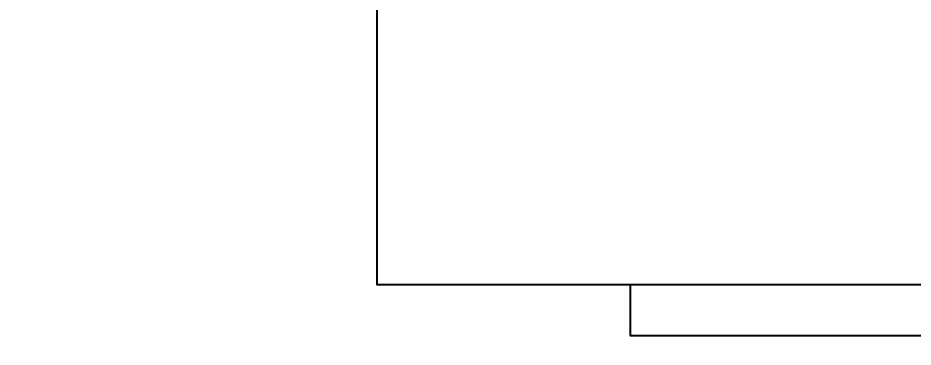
# Model space of a CAD drawing. Extents: x 226317 to 226469, y 8188101 to 8188260.
# Drawn here: x 226391.3 to 226391.823, y 8188240.8 to 8188240.992 of the extents above; entities that cross this region are included whole.
import ezdxf
from ezdxf import colors
from ezdxf.entities.mleader import LeaderData, LeaderLine
from ezdxf.math import Vec2, Vec3

# ---------------------------------------------------------------- set-up
doc = ezdxf.new("R2010")
doc.units = 0
doc.header["$LTSCALE"] = 15
doc.layers.add('L3 Equipos y Ductos', color=160, linetype='Continuous')
doc.layers.add('L6 Linea fina', color=141, linetype='Continuous')
doc.styles.add('JNV ING', font='romans.shx', dxfattribs={"width": 0.7, "oblique": 8, "height": 0.15})

msp = doc.modelspace()

# ---------------------------------------------------------------- linework, layer by layer
at = {"layer": 'L3 Equipos y Ductos'}
msp.add_lwpolyline([(226392.2098, 8188240.83667), (226392.2098, 8188241.68667), (226391.5098, 8188241.68667), (226391.5098, 8188240.83667)], close=True, dxfattribs=at)
msp.add_lwpolyline([(226392.0618, 8188240.83667), (226392.0618, 8188240.80667), (226391.6578, 8188240.80667), (226391.6578, 8188240.83667)], dxfattribs=at)

# ---------------------------------------------------------------- leaders
at = {"layer": 'L6 Linea fina'}
ml = msp.add_multileader_mtext('Standard', dxfattribs=at)
ml.set_content('{\\LICG-05\\P}EXTRACTOR CENTRÍFUGO\\P2,450 CFM Y 0.8" C.A.\\P0.75HP/220V/3F/60Hz', color=12, style='JNV ING')
ml.set_leader_properties(color=256, linetype='ByLayer', lineweight=-1)
ml.build(insert=Vec2(0, 0))
ml.multileader.update_dxf_attribs({"dogleg_length": 0.05, "arrow_head_size": 0.15})
ctx = ml.context
ctx.base_point, ctx.char_height, ctx.arrow_head_size, ctx.landing_gap_size, ctx.plane_origin = Vec3(226388.74142, 8188241.78236), 0.15, 0.15, 0.07, Vec3(226388.15151, 8188241.1794)
ctx.text_align_type = 2
notes = []
notes.append((ctx, [(1, (1, 1, 0), (226390.83344, 8188241.78236), (-1, 0), 0.05, [(0, [(226391.5098, 8188241.52659)], 0, [])])]))
ctx.mtext.insert, ctx.mtext.alignment, ctx.mtext.flow_direction = Vec3(226390.71344, 8188241.88211), 3, 5
for ctx, leaders in notes:
    for number, flags, end, landing, length, lines in leaders:
        leader = LeaderData()
        leader.index, (leader.has_last_leader_line, leader.has_dogleg_vector, leader.attachment_direction) = number, flags
        leader.last_leader_point, leader.dogleg_vector, leader.dogleg_length = Vec3(end), Vec3(landing), length
        for number, points, colour, breaks in lines:
            line = LeaderLine()
            line.index, line.vertices, line.color, line.breaks = number, Vec3.list(points), colors.encode_raw_color(colour), breaks
            leader.lines.append(line)
        ctx.leaders.append(leader)

doc.saveas('drawing.dxf')
